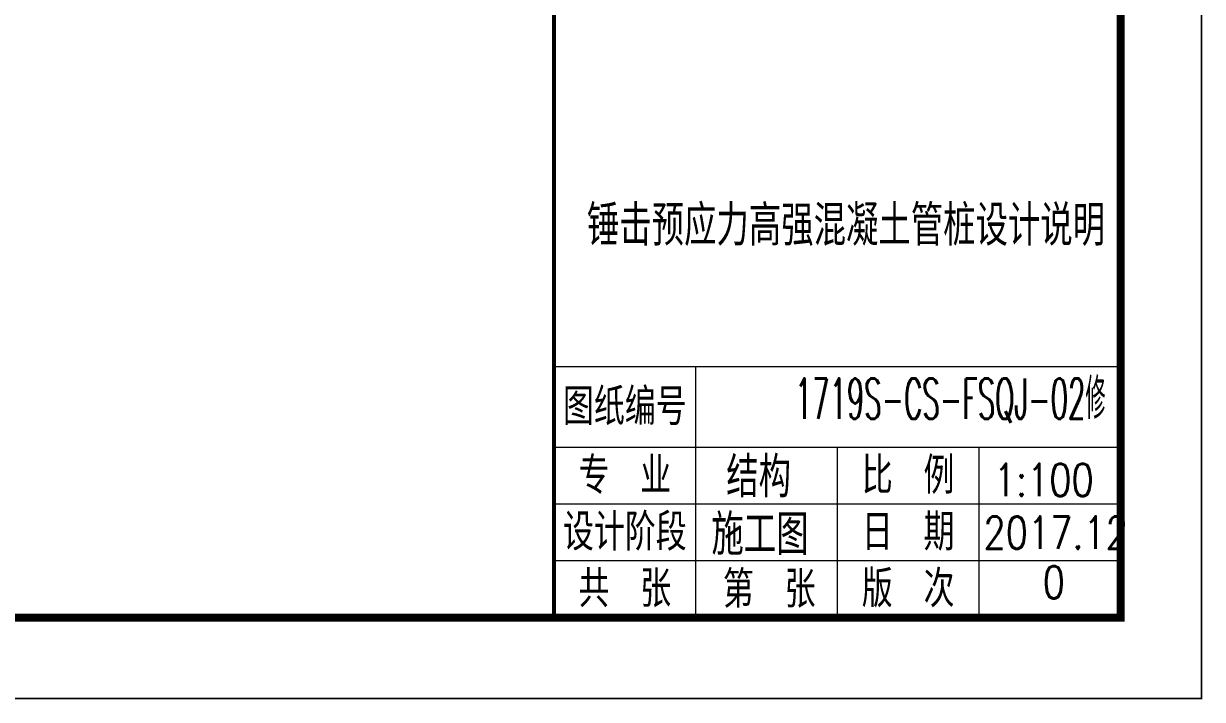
# Model space of a CAD drawing. Extents: x 959592 to 1105020, y -295412 to 379724.
# Drawn here: x 1004450 to 1019012, y 224362 to 232710 of the extents above; entities that cross this region are included whole.
import ezdxf

# ---------------------------------------------------------------- set-up
doc = ezdxf.new("R2010")
doc.units = 0
doc.header["$LTSCALE"] = 1000
doc.header["$MEASUREMENT"] = 0
doc.layers.add('DIMENSION', color=3, linetype='CONTINUOUS')
doc.layers.add('FRAME', color=3, linetype='CONTINUOUS', lineweight=5)
doc.layers.add('PUB_TEXT', color=7, linetype='CONTINUOUS', lineweight=5)
doc.styles.add('_HZTXT', font='TXT', dxfattribs={"width": 0.8, "bigfont": 'HZTXT'})
doc.styles.add('FRAME', font='simhei.ttf', dxfattribs={"width": 0.7})

# ---------------------------------------------------------------- blocks, each defined once
blk = doc.blocks.new('BW-43091906', base_point=(-152259, 7688))
at = {"layer": 'FRAME'}
for p, q in [((-93859, 11788), (-100859, 11788)), ((-99109, 11788), (-99109, 8688)), ((-93859, 10788), (-100859, 10788)), ((-97359, 10788), (-97359, 8688)), ((-95609, 10788), (-95609, 8688)), ((-93859, 10088), (-100859, 10088)), ((-93859, 9388), (-100859, 9388))]:
    blk.add_line(p, q, dxfattribs=at)
for points, const_width in [([(-152259, 49688), (-152259, 7688), (-92859, 7688), (-92859, 49688)], 20), ([(-149759, 48688), (-149759, 8688), (-93859, 8688), (-93859, 48688)], 100)]:
    blk.add_lwpolyline(points, close=True, dxfattribs=dict(at, const_width=const_width))
at = {"layer": 'FRAME', "const_width": 50}
blk.add_lwpolyline([(-100859, 48688), (-100859, 8688)], dxfattribs=at)
at = {"layer": 'FRAME', "char_height": 400, "attachment_point": 5, "style": 'FRAME'}
for s, insert, width in [('图纸编号', (-99984, 11288), 2325.42), ('专  业', (-99984, 10438), 1753.56), ('比  例', (-96484, 10438), 1677.63), ('设计阶段', (-99984, 9738), 2361.02), ('日  期', (-96484, 9738), 1618.31), ('版  次', (-96484, 9038), 1753.56), ('共  张', (-99984, 9038), 1741.69), ('第  张', (-98200, 9031), 1746.44)]:
    blk.add_mtext(s, dxfattribs=dict(at, insert=insert, width=width))
blk = doc.blocks.new('BW-43173463', base_point=(31168.899037, 16388.83329))
at = {"layer": 'PUB_TEXT', "style": '_HZTXT', "width": 0.8}
for s, height, p in [('结构', 500, (31477.229861, 17076.465286)), ('1:100', 400, (34781.434622, 17090.97733)), ('施工图', 500, (31293.47659, 16365.211242)), ('2017.12', 400, (34655.167992, 16439.572966)), ('0', 400, (35386.12404, 15827.822848))]:
    blk.add_text(s, height=height, dxfattribs=at).set_placement(p)

msp = doc.modelspace()

# ---------------------------------------------------------------- block references
at = {"layer": 'DIMENSION'}
for name, p in [('BW-43091906', (959601.634, 224371.777)), ('BW-43173463', (1012821.415, 226170.747))]:
    msp.add_blockref(name, p, dxfattribs=at)

# ---------------------------------------------------------------- texts
at = {"layer": 'PUB_TEXT', "color": 2, "style": '_HZTXT', "width": 0.8}
msp.add_text('锤击预应力高强混凝土管桩设计说明', height=500, dxfattribs=at).set_placement((1011408.96, 229966.297))
at = {"layer": 'PUB_TEXT', "color": 3, "style": '_HZTXT', "width": 0.5}
msp.add_text('1719S-CS-FSQJ-02修', height=500, dxfattribs=at).set_placement((1013976.802, 227826.817))

doc.saveas('drawing.dxf')
